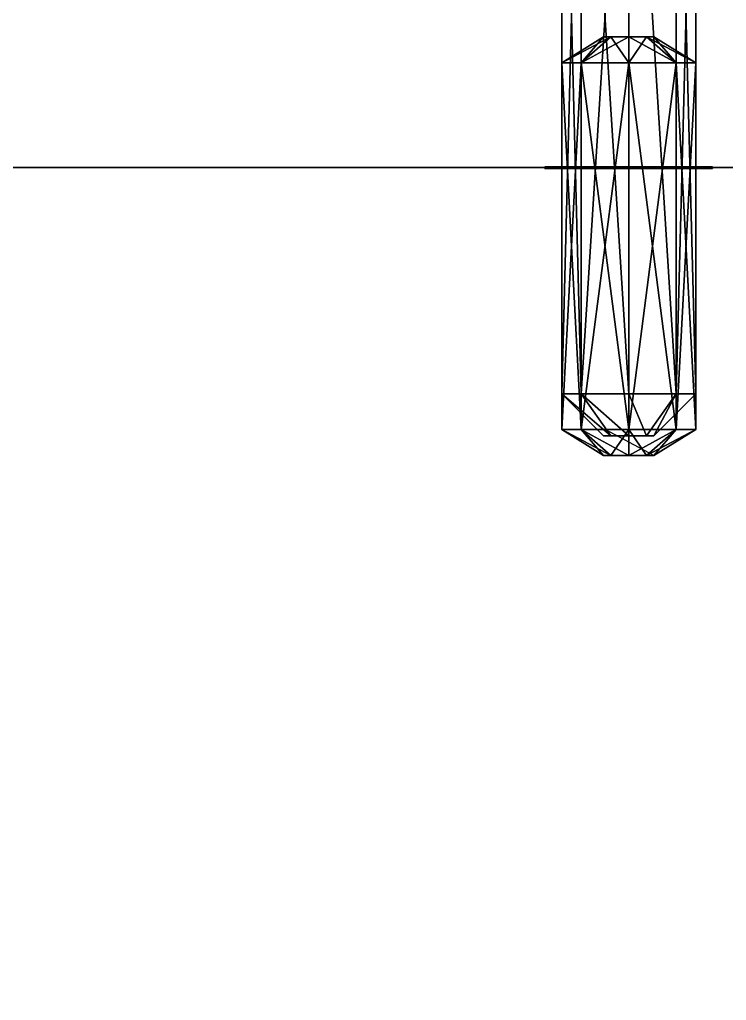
# Model space of a CAD drawing. Extents: x -150 to 2334, y -150 to 2984.
# Drawn here: x 2010.7 to 2052.8, y 1439.4 to 1498 of the extents above; entities that cross this region are included whole.
import ezdxf

# ---------------------------------------------------------------- set-up
doc = ezdxf.new("R2010")
doc.units = 0
for name, color, linetype in [('LAYER0', 7, 'CONTINUOUS'), ('LAYER108', 7, 'CONTINUOUS'), ('LAYER123', 7, 'CONTINUOUS'), ('LAYER125', 7, 'CONTINUOUS'), ('LAYER140', 7, 'CONTINUOUS'), ('LAYER142', 7, 'CONTINUOUS'), ('LAYER158', 7, 'CONTINUOUS'), ('LAYER159', 7, 'CONTINUOUS'), ('LAYER175', 7, 'CONTINUOUS'), ('LAYER193', 7, 'CONTINUOUS'), ('LAYER277', 7, 'CONTINUOUS'), ('LAYER310', 7, 'CONTINUOUS')]:
    doc.layers.add(name, color=color, linetype=linetype)

msp = doc.modelspace()

# ---------------------------------------------------------------- linework, layer by layer
at = {"layer": 'LAYER0', "invisible_edges": 1}
for points in [[(2334, 2984, -5), (-150, -150, -5), (-150, 2984, -5), (2334, 2984, -5)], [(-150, -150, -5), (2334, 2984, -5), (2334, -150, -5), (-150, -150, -5)], [(2334, -150), (-150, 2984), (-150, -150), (2334, -150)], [(-150, 2984), (2334, -150), (2334, 2984), (-150, 2984)]]:
    msp.add_3dface(points, dxfattribs=at)
at = {"layer": 'LAYER108', "invisible_edges": 1}
for points in [[(2139.4, 1489.128, 866), (1674, 776.4584, 866), (2139.4, 776.4584, 866), (2139.4, 1489.128, 866)], [(1674, 776.4584, 866), (2139.4, 1489.128, 866), (1674, 1489.128, 866), (1674, 776.4584, 866)], [(2139.4, 1489.128, 866), (1674, 1489.128, 848), (1674, 1489.128, 866), (2139.4, 1489.128, 866)], [(1674, 1489.128, 848), (2139.4, 1489.128, 866), (2139.4, 1489.128, 848), (1674, 1489.128, 848)], [(1674, 1489.128, 848), (2139.4, 776.4584, 848), (1674, 776.4584, 848), (1674, 1489.128, 848)], [(2139.4, 776.4584, 848), (1674, 1489.128, 848), (2139.4, 1489.128, 848), (2139.4, 776.4584, 848)]]:
    msp.add_3dface(points, dxfattribs=at)
at = {"layer": 'LAYER123'}
for points in [[(2044.172, 1520.625, 859.8284), (2043, 1475.625, 857), (2044.172, 1475.625, 859.8284), (2044.172, 1520.625, 859.8284)], [(2043, 1520.625, 857), (2043, 1475.625, 857), (2044.172, 1520.625, 859.8284), (2043, 1520.625, 857)], [(2043, 1520.625, 857), (2044.172, 1475.625, 854.1716), (2043, 1475.625, 857), (2043, 1520.625, 857)], [(2044.172, 1520.625, 854.1716), (2044.172, 1475.625, 854.1716), (2043, 1520.625, 857), (2044.172, 1520.625, 854.1716)], [(2047, 1520.625, 861), (2044.172, 1475.625, 859.8284), (2047, 1475.625, 861), (2047, 1520.625, 861)], [(2044.172, 1520.625, 859.8284), (2044.172, 1475.625, 859.8284), (2047, 1520.625, 861), (2044.172, 1520.625, 859.8284)], [(2044.172, 1520.625, 854.1716), (2047, 1475.625, 853), (2044.172, 1475.625, 854.1716), (2044.172, 1520.625, 854.1716)], [(2047, 1520.625, 853), (2047, 1475.625, 853), (2044.172, 1520.625, 854.1716), (2047, 1520.625, 853)], [(2049.828, 1475.625, 859.8284), (2047, 1520.625, 861), (2047, 1475.625, 861), (2049.828, 1475.625, 859.8284)], [(2049.828, 1520.625, 859.8284), (2047, 1520.625, 861), (2049.828, 1475.625, 859.8284), (2049.828, 1520.625, 859.8284)], [(2049.828, 1475.625, 854.1716), (2047, 1520.625, 853), (2049.828, 1520.625, 854.1716), (2049.828, 1475.625, 854.1716)], [(2047, 1475.625, 853), (2047, 1520.625, 853), (2049.828, 1475.625, 854.1716), (2047, 1475.625, 853)], [(2049.828, 1475.625, 859.8284), (2051, 1520.625, 857), (2049.828, 1520.625, 859.8284), (2049.828, 1475.625, 859.8284)], [(2051, 1475.625, 857), (2051, 1520.625, 857), (2049.828, 1475.625, 859.8284), (2051, 1475.625, 857)], [(2051, 1475.625, 857), (2049.828, 1520.625, 854.1716), (2051, 1520.625, 857), (2051, 1475.625, 857)], [(2049.828, 1475.625, 854.1716), (2049.828, 1520.625, 854.1716), (2051, 1475.625, 857), (2049.828, 1475.625, 854.1716)], [(2052, 1489.176, 852), (2042, 1489.176, 862), (2052, 1489.176, 862), (2052, 1489.176, 852)], [(2042, 1489.176, 852), (2042, 1489.176, 862), (2052, 1489.176, 852), (2042, 1489.176, 852)], [(2052, 1489.075, 862), (2042, 1489.176, 862), (2042, 1489.075, 862), (2052, 1489.075, 862)], [(2052, 1489.176, 862), (2042, 1489.176, 862), (2052, 1489.075, 862), (2052, 1489.176, 862)], [(2042, 1489.075, 852), (2052, 1489.176, 852), (2052, 1489.075, 852), (2042, 1489.075, 852)], [(2042, 1489.176, 852), (2052, 1489.176, 852), (2042, 1489.075, 852), (2042, 1489.176, 852)], [(2042, 1489.075, 852), (2042, 1489.176, 862), (2042, 1489.176, 852), (2042, 1489.075, 852)], [(2042, 1489.075, 862), (2042, 1489.176, 862), (2042, 1489.075, 852), (2042, 1489.075, 862)], [(2042, 1489.075, 852), (2052, 1489.075, 862), (2042, 1489.075, 862), (2042, 1489.075, 852)], [(2052, 1489.075, 852), (2052, 1489.075, 862), (2042, 1489.075, 852), (2052, 1489.075, 852)], [(2052, 1489.075, 852), (2052, 1489.176, 862), (2052, 1489.075, 862), (2052, 1489.075, 852)], [(2052, 1489.176, 852), (2052, 1489.176, 862), (2052, 1489.075, 852), (2052, 1489.176, 852)], [(2043, 1475.625, 857), (2045.939, 1473.125, 855.9393), (2045.5, 1473.125, 857), (2043, 1475.625, 857)], [(2044.172, 1475.625, 854.1716), (2045.939, 1473.125, 855.9393), (2043, 1475.625, 857), (2044.172, 1475.625, 854.1716)], [(2043, 1475.625, 857), (2045.939, 1473.125, 858.0607), (2044.172, 1475.625, 859.8284), (2043, 1475.625, 857)], [(2045.5, 1473.125, 857), (2045.939, 1473.125, 858.0607), (2043, 1475.625, 857), (2045.5, 1473.125, 857)], [(2044.172, 1475.625, 854.1716), (2047, 1473.125, 855.5), (2045.939, 1473.125, 855.9393), (2044.172, 1475.625, 854.1716)], [(2047, 1475.625, 853), (2047, 1473.125, 855.5), (2044.172, 1475.625, 854.1716), (2047, 1475.625, 853)], [(2044.172, 1475.625, 859.8284), (2047, 1473.125, 858.5), (2047, 1475.625, 861), (2044.172, 1475.625, 859.8284)], [(2045.939, 1473.125, 858.0607), (2047, 1473.125, 858.5), (2044.172, 1475.625, 859.8284), (2045.939, 1473.125, 858.0607)], [(2048.061, 1473.125, 858.0607), (2047, 1475.625, 861), (2047, 1473.125, 858.5), (2048.061, 1473.125, 858.0607)], [(2049.828, 1475.625, 859.8284), (2047, 1475.625, 861), (2048.061, 1473.125, 858.0607), (2049.828, 1475.625, 859.8284)], [(2047, 1475.625, 853), (2048.061, 1473.125, 855.9393), (2047, 1473.125, 855.5), (2047, 1475.625, 853)], [(2049.828, 1475.625, 854.1716), (2048.061, 1473.125, 855.9393), (2047, 1475.625, 853), (2049.828, 1475.625, 854.1716)], [(2048.5, 1473.125, 857), (2049.828, 1475.625, 859.8284), (2048.061, 1473.125, 858.0607), (2048.5, 1473.125, 857)], [(2049.828, 1475.625, 854.1716), (2048.5, 1473.125, 857), (2048.061, 1473.125, 855.9393), (2049.828, 1475.625, 854.1716)], [(2051, 1475.625, 857), (2049.828, 1475.625, 859.8284), (2048.5, 1473.125, 857), (2051, 1475.625, 857)], [(2051, 1475.625, 857), (2048.5, 1473.125, 857), (2049.828, 1475.625, 854.1716), (2051, 1475.625, 857)], [(2045.5, 1473.125, 857), (2048.061, 1473.125, 858.0607), (2045.939, 1473.125, 858.0607), (2045.5, 1473.125, 857)], [(2045.5, 1473.125, 857), (2048.5, 1473.125, 857), (2048.061, 1473.125, 858.0607), (2045.5, 1473.125, 857)], [(2045.939, 1473.125, 855.9393), (2048.5, 1473.125, 857), (2045.5, 1473.125, 857), (2045.939, 1473.125, 855.9393)], [(2045.939, 1473.125, 858.0607), (2048.061, 1473.125, 858.0607), (2047, 1473.125, 858.5), (2045.939, 1473.125, 858.0607)], [(2045.939, 1473.125, 855.9393), (2048.061, 1473.125, 855.9393), (2048.5, 1473.125, 857), (2045.939, 1473.125, 855.9393)], [(2047, 1473.125, 855.5), (2048.061, 1473.125, 855.9393), (2045.939, 1473.125, 855.9393), (2047, 1473.125, 855.5)]]:
    msp.add_3dface(points, dxfattribs=at)
at = {"layer": 'LAYER125', "invisible_edges": 1}
for points in [[(2139.4, 1489.128, 1934), (1674, 776.4584, 1934), (2139.4, 776.4584, 1934), (2139.4, 1489.128, 1934)], [(1674, 776.4584, 1934), (2139.4, 1489.128, 1934), (1674, 1489.128, 1934), (1674, 776.4584, 1934)], [(2139.4, 1489.128, 1934), (1674, 1489.128, 1916), (1674, 1489.128, 1934), (2139.4, 1489.128, 1934)], [(1674, 1489.128, 1916), (2139.4, 1489.128, 1934), (2139.4, 1489.128, 1916), (1674, 1489.128, 1916)], [(1674, 1489.128, 1916), (2139.4, 776.4584, 1916), (1674, 776.4584, 1916), (1674, 1489.128, 1916)], [(2139.4, 776.4584, 1916), (1674, 1489.128, 1916), (2139.4, 1489.128, 1916), (2139.4, 776.4584, 1916)]]:
    msp.add_3dface(points, dxfattribs=at)
at = {"layer": 'LAYER140'}
for points in [[(2044.172, 1520.625, 1927.828), (2043, 1475.625, 1925), (2044.172, 1475.625, 1927.828), (2044.172, 1520.625, 1927.828)], [(2043, 1520.625, 1925), (2043, 1475.625, 1925), (2044.172, 1520.625, 1927.828), (2043, 1520.625, 1925)], [(2043, 1520.625, 1925), (2044.172, 1475.625, 1922.172), (2043, 1475.625, 1925), (2043, 1520.625, 1925)], [(2044.172, 1520.625, 1922.172), (2044.172, 1475.625, 1922.172), (2043, 1520.625, 1925), (2044.172, 1520.625, 1922.172)], [(2047, 1520.625, 1929), (2044.172, 1475.625, 1927.828), (2047, 1475.625, 1929), (2047, 1520.625, 1929)], [(2044.172, 1520.625, 1927.828), (2044.172, 1475.625, 1927.828), (2047, 1520.625, 1929), (2044.172, 1520.625, 1927.828)], [(2044.172, 1520.625, 1922.172), (2047, 1475.625, 1921), (2044.172, 1475.625, 1922.172), (2044.172, 1520.625, 1922.172)], [(2047, 1520.625, 1921), (2047, 1475.625, 1921), (2044.172, 1520.625, 1922.172), (2047, 1520.625, 1921)], [(2049.828, 1475.625, 1927.828), (2047, 1520.625, 1929), (2047, 1475.625, 1929), (2049.828, 1475.625, 1927.828)], [(2049.828, 1520.625, 1927.828), (2047, 1520.625, 1929), (2049.828, 1475.625, 1927.828), (2049.828, 1520.625, 1927.828)], [(2049.828, 1475.625, 1922.172), (2047, 1520.625, 1921), (2049.828, 1520.625, 1922.172), (2049.828, 1475.625, 1922.172)], [(2047, 1475.625, 1921), (2047, 1520.625, 1921), (2049.828, 1475.625, 1922.172), (2047, 1475.625, 1921)], [(2049.828, 1475.625, 1927.828), (2051, 1520.625, 1925), (2049.828, 1520.625, 1927.828), (2049.828, 1475.625, 1927.828)], [(2051, 1475.625, 1925), (2051, 1520.625, 1925), (2049.828, 1475.625, 1927.828), (2051, 1475.625, 1925)], [(2051, 1475.625, 1925), (2049.828, 1520.625, 1922.172), (2051, 1520.625, 1925), (2051, 1475.625, 1925)], [(2049.828, 1475.625, 1922.172), (2049.828, 1520.625, 1922.172), (2051, 1475.625, 1925), (2049.828, 1475.625, 1922.172)], [(2052, 1489.176, 1920), (2042, 1489.176, 1930), (2052, 1489.176, 1930), (2052, 1489.176, 1920)], [(2042, 1489.176, 1920), (2042, 1489.176, 1930), (2052, 1489.176, 1920), (2042, 1489.176, 1920)], [(2052, 1489.075, 1930), (2042, 1489.176, 1930), (2042, 1489.075, 1930), (2052, 1489.075, 1930)], [(2052, 1489.176, 1930), (2042, 1489.176, 1930), (2052, 1489.075, 1930), (2052, 1489.176, 1930)], [(2042, 1489.075, 1920), (2052, 1489.176, 1920), (2052, 1489.075, 1920), (2042, 1489.075, 1920)], [(2042, 1489.176, 1920), (2052, 1489.176, 1920), (2042, 1489.075, 1920), (2042, 1489.176, 1920)], [(2042, 1489.075, 1920), (2042, 1489.176, 1930), (2042, 1489.176, 1920), (2042, 1489.075, 1920)], [(2042, 1489.075, 1930), (2042, 1489.176, 1930), (2042, 1489.075, 1920), (2042, 1489.075, 1930)], [(2042, 1489.075, 1920), (2052, 1489.075, 1930), (2042, 1489.075, 1930), (2042, 1489.075, 1920)], [(2052, 1489.075, 1920), (2052, 1489.075, 1930), (2042, 1489.075, 1920), (2052, 1489.075, 1920)], [(2052, 1489.075, 1920), (2052, 1489.176, 1930), (2052, 1489.075, 1930), (2052, 1489.075, 1920)], [(2052, 1489.176, 1920), (2052, 1489.176, 1930), (2052, 1489.075, 1920), (2052, 1489.176, 1920)], [(2043, 1475.625, 1925), (2045.939, 1473.125, 1923.939), (2045.5, 1473.125, 1925), (2043, 1475.625, 1925)], [(2044.172, 1475.625, 1922.172), (2045.939, 1473.125, 1923.939), (2043, 1475.625, 1925), (2044.172, 1475.625, 1922.172)], [(2043, 1475.625, 1925), (2045.939, 1473.125, 1926.061), (2044.172, 1475.625, 1927.828), (2043, 1475.625, 1925)], [(2045.5, 1473.125, 1925), (2045.939, 1473.125, 1926.061), (2043, 1475.625, 1925), (2045.5, 1473.125, 1925)], [(2044.172, 1475.625, 1922.172), (2047, 1473.125, 1923.5), (2045.939, 1473.125, 1923.939), (2044.172, 1475.625, 1922.172)], [(2047, 1475.625, 1921), (2047, 1473.125, 1923.5), (2044.172, 1475.625, 1922.172), (2047, 1475.625, 1921)], [(2044.172, 1475.625, 1927.828), (2047, 1473.125, 1926.5), (2047, 1475.625, 1929), (2044.172, 1475.625, 1927.828)], [(2045.939, 1473.125, 1926.061), (2047, 1473.125, 1926.5), (2044.172, 1475.625, 1927.828), (2045.939, 1473.125, 1926.061)], [(2048.061, 1473.125, 1926.061), (2047, 1475.625, 1929), (2047, 1473.125, 1926.5), (2048.061, 1473.125, 1926.061)], [(2049.828, 1475.625, 1927.828), (2047, 1475.625, 1929), (2048.061, 1473.125, 1926.061), (2049.828, 1475.625, 1927.828)], [(2047, 1475.625, 1921), (2048.061, 1473.125, 1923.939), (2047, 1473.125, 1923.5), (2047, 1475.625, 1921)], [(2049.828, 1475.625, 1922.172), (2048.061, 1473.125, 1923.939), (2047, 1475.625, 1921), (2049.828, 1475.625, 1922.172)], [(2048.5, 1473.125, 1925), (2049.828, 1475.625, 1927.828), (2048.061, 1473.125, 1926.061), (2048.5, 1473.125, 1925)], [(2049.828, 1475.625, 1922.172), (2048.5, 1473.125, 1925), (2048.061, 1473.125, 1923.939), (2049.828, 1475.625, 1922.172)], [(2051, 1475.625, 1925), (2049.828, 1475.625, 1927.828), (2048.5, 1473.125, 1925), (2051, 1475.625, 1925)], [(2051, 1475.625, 1925), (2048.5, 1473.125, 1925), (2049.828, 1475.625, 1922.172), (2051, 1475.625, 1925)], [(2045.5, 1473.125, 1925), (2048.061, 1473.125, 1926.061), (2045.939, 1473.125, 1926.061), (2045.5, 1473.125, 1925)], [(2045.5, 1473.125, 1925), (2048.5, 1473.125, 1925), (2048.061, 1473.125, 1926.061), (2045.5, 1473.125, 1925)], [(2045.939, 1473.125, 1923.939), (2048.5, 1473.125, 1925), (2045.5, 1473.125, 1925), (2045.939, 1473.125, 1923.939)], [(2045.939, 1473.125, 1926.061), (2048.061, 1473.125, 1926.061), (2047, 1473.125, 1926.5), (2045.939, 1473.125, 1926.061)], [(2045.939, 1473.125, 1923.939), (2048.061, 1473.125, 1923.939), (2048.5, 1473.125, 1925), (2045.939, 1473.125, 1923.939)], [(2047, 1473.125, 1923.5), (2048.061, 1473.125, 1923.939), (2045.939, 1473.125, 1923.939), (2047, 1473.125, 1923.5)]]:
    msp.add_3dface(points, dxfattribs=at)
at = {"layer": 'LAYER142', "invisible_edges": 1}
for points in [[(2139.4, 1489.128, 1184), (1614, 776.4584, 1184), (2139.4, 776.4584, 1184), (2139.4, 1489.128, 1184)], [(1614, 776.4584, 1184), (2139.4, 1489.128, 1184), (1614, 1489.128, 1184), (1614, 776.4584, 1184)], [(2139.4, 1489.128, 1184), (1614, 1489.128, 1166), (1614, 1489.128, 1184), (2139.4, 1489.128, 1184)], [(1614, 1489.128, 1166), (2139.4, 1489.128, 1184), (2139.4, 1489.128, 1166), (1614, 1489.128, 1166)], [(1614, 1489.128, 1166), (2139.4, 776.4584, 1166), (1614, 776.4584, 1166), (1614, 1489.128, 1166)], [(2139.4, 776.4584, 1166), (1614, 1489.128, 1166), (2139.4, 1489.128, 1166), (2139.4, 776.4584, 1166)]]:
    msp.add_3dface(points, dxfattribs=at)
at = {"layer": 'LAYER158'}
for points in [[(2043, 1495.375, 1175), (2045.5, 1496.938, 1175), (2044.172, 1495.375, 1172.172), (2043, 1495.375, 1175)], [(2043, 1495.375, 1175), (2045.939, 1496.938, 1176.061), (2045.5, 1496.938, 1175), (2043, 1495.375, 1175)], [(2044.172, 1495.375, 1177.828), (2045.939, 1496.938, 1176.061), (2043, 1495.375, 1175), (2044.172, 1495.375, 1177.828)], [(2043, 1495.375, 1175), (2045.5, 1496.938, 1175), (2045.939, 1496.938, 1173.939), (2043, 1495.375, 1175)], [(2044.172, 1495.375, 1172.172), (2043, 1495.375, 1175), (2045.939, 1496.938, 1173.939), (2044.172, 1495.375, 1172.172)], [(2043, 1495.375, 1175), (2044.172, 1495.375, 1177.828), (2045.5, 1496.938, 1175), (2043, 1495.375, 1175)], [(2044.172, 1495.375, 1172.172), (2045.5, 1496.938, 1175), (2045.939, 1496.938, 1173.939), (2044.172, 1495.375, 1172.172)], [(2044.172, 1495.375, 1172.172), (2045.939, 1496.938, 1173.939), (2047, 1495.375, 1171), (2044.172, 1495.375, 1172.172)], [(2044.172, 1495.375, 1177.828), (2045.939, 1496.938, 1176.061), (2047, 1496.938, 1176.5), (2044.172, 1495.375, 1177.828)], [(2047, 1495.375, 1179), (2044.172, 1495.375, 1177.828), (2047, 1496.938, 1176.5), (2047, 1495.375, 1179)], [(2044.172, 1495.375, 1172.172), (2045.939, 1496.938, 1173.939), (2047, 1496.938, 1173.5), (2044.172, 1495.375, 1172.172)], [(2047, 1495.375, 1171), (2044.172, 1495.375, 1172.172), (2047, 1496.938, 1173.5), (2047, 1495.375, 1171)], [(2044.172, 1495.375, 1177.828), (2045.939, 1496.938, 1176.061), (2045.5, 1496.938, 1175), (2044.172, 1495.375, 1177.828)], [(2044.172, 1495.375, 1177.828), (2047, 1495.375, 1179), (2047, 1496.938, 1176.5), (2044.172, 1495.375, 1177.828)], [(2045.939, 1496.938, 1176.061), (2044.172, 1495.375, 1177.828), (2047, 1496.938, 1176.5), (2045.939, 1496.938, 1176.061)], [(2045.939, 1496.938, 1176.061), (2045.5, 1496.938, 1175), (2048.061, 1496.938, 1176.061), (2045.939, 1496.938, 1176.061)], [(2045.5, 1496.938, 1175), (2045.939, 1496.938, 1173.939), (2048.5, 1496.938, 1175), (2045.5, 1496.938, 1175)], [(2048.061, 1496.938, 1176.061), (2045.5, 1496.938, 1175), (2048.5, 1496.938, 1175), (2048.061, 1496.938, 1176.061)], [(2045.5, 1496.938, 1175), (2045.939, 1496.938, 1176.061), (2048.061, 1496.938, 1176.061), (2045.5, 1496.938, 1175)], [(2045.5, 1496.938, 1175), (2048.061, 1496.938, 1176.061), (2048.5, 1496.938, 1175), (2045.5, 1496.938, 1175)], [(2045.939, 1496.938, 1173.939), (2045.5, 1496.938, 1175), (2048.5, 1496.938, 1175), (2045.939, 1496.938, 1173.939)], [(2047, 1495.375, 1171), (2045.939, 1496.938, 1173.939), (2047, 1496.938, 1173.5), (2047, 1495.375, 1171)], [(2045.939, 1496.938, 1173.939), (2048.5, 1496.938, 1175), (2047, 1496.938, 1173.5), (2045.939, 1496.938, 1173.939)], [(2047, 1496.938, 1176.5), (2045.939, 1496.938, 1176.061), (2048.061, 1496.938, 1176.061), (2047, 1496.938, 1176.5)], [(2045.939, 1496.938, 1176.061), (2047, 1496.938, 1176.5), (2048.061, 1496.938, 1176.061), (2045.939, 1496.938, 1176.061)], [(2045.939, 1496.938, 1173.939), (2048.061, 1496.938, 1173.939), (2048.5, 1496.938, 1175), (2045.939, 1496.938, 1173.939)], [(2047, 1496.938, 1173.5), (2048.061, 1496.938, 1173.939), (2045.939, 1496.938, 1173.939), (2047, 1496.938, 1173.5)], [(2049.828, 1495.375, 1172.172), (2047, 1496.938, 1173.5), (2048.061, 1496.938, 1173.939), (2049.828, 1495.375, 1172.172)], [(2047, 1495.375, 1171), (2047, 1496.938, 1173.5), (2049.828, 1495.375, 1172.172), (2047, 1495.375, 1171)], [(2047, 1496.938, 1176.5), (2049.828, 1495.375, 1177.828), (2048.061, 1496.938, 1176.061), (2047, 1496.938, 1176.5)], [(2047, 1495.375, 1179), (2049.828, 1495.375, 1177.828), (2047, 1496.938, 1176.5), (2047, 1495.375, 1179)], [(2047, 1496.938, 1173.5), (2048.5, 1496.938, 1175), (2048.061, 1496.938, 1173.939), (2047, 1496.938, 1173.5)], [(2047, 1495.375, 1179), (2049.828, 1495.375, 1177.828), (2048.061, 1496.938, 1176.061), (2047, 1495.375, 1179)], [(2047, 1496.938, 1176.5), (2047, 1495.375, 1179), (2048.061, 1496.938, 1176.061), (2047, 1496.938, 1176.5)], [(2047, 1496.938, 1173.5), (2048.061, 1496.938, 1173.939), (2049.828, 1495.375, 1172.172), (2047, 1496.938, 1173.5)], [(2047, 1495.375, 1171), (2047, 1496.938, 1173.5), (2049.828, 1495.375, 1172.172), (2047, 1495.375, 1171)], [(2048.061, 1496.938, 1176.061), (2049.828, 1495.375, 1177.828), (2048.5, 1496.938, 1175), (2048.061, 1496.938, 1176.061)], [(2048.061, 1496.938, 1173.939), (2048.5, 1496.938, 1175), (2049.828, 1495.375, 1172.172), (2048.061, 1496.938, 1173.939)], [(2048.061, 1496.938, 1173.939), (2048.5, 1496.938, 1175), (2051, 1495.375, 1175), (2048.061, 1496.938, 1173.939)], [(2049.828, 1495.375, 1172.172), (2048.061, 1496.938, 1173.939), (2051, 1495.375, 1175), (2049.828, 1495.375, 1172.172)], [(2048.061, 1496.938, 1176.061), (2049.828, 1495.375, 1177.828), (2051, 1495.375, 1175), (2048.061, 1496.938, 1176.061)], [(2048.5, 1496.938, 1175), (2048.061, 1496.938, 1176.061), (2051, 1495.375, 1175), (2048.5, 1496.938, 1175)], [(2048.5, 1496.938, 1175), (2049.828, 1495.375, 1177.828), (2051, 1495.375, 1175), (2048.5, 1496.938, 1175)], [(2049.828, 1495.375, 1172.172), (2048.5, 1496.938, 1175), (2051, 1495.375, 1175), (2049.828, 1495.375, 1172.172)], [(2044.172, 1473.5, 1172.172), (2043, 1495.375, 1175), (2044.172, 1495.375, 1172.172), (2044.172, 1473.5, 1172.172)], [(2043, 1473.5, 1175), (2043, 1495.375, 1175), (2044.172, 1473.5, 1172.172), (2043, 1473.5, 1175)], [(2043, 1473.5, 1175), (2043, 1495.375, 1175), (2044.172, 1495.375, 1177.828), (2043, 1473.5, 1175)], [(2044.172, 1473.5, 1177.828), (2043, 1473.5, 1175), (2044.172, 1495.375, 1177.828), (2044.172, 1473.5, 1177.828)], [(2043, 1473.5, 1175), (2043, 1495.375, 1175), (2044.172, 1495.375, 1172.172), (2043, 1473.5, 1175)], [(2044.172, 1473.5, 1172.172), (2044.172, 1495.375, 1172.172), (2043, 1473.5, 1175), (2044.172, 1473.5, 1172.172)], [(2043, 1473.5, 1175), (2044.172, 1473.5, 1177.828), (2044.172, 1495.375, 1177.828), (2043, 1473.5, 1175)], [(2043, 1495.375, 1175), (2043, 1473.5, 1175), (2044.172, 1495.375, 1177.828), (2043, 1495.375, 1175)], [(2043, 1473.5, 1175), (2043, 1495.375, 1175), (2044.172, 1495.375, 1172.172), (2043, 1473.5, 1175)], [(2044.172, 1473.5, 1172.172), (2044.172, 1495.375, 1172.172), (2043, 1473.5, 1175), (2044.172, 1473.5, 1172.172)], [(2044.172, 1473.5, 1177.828), (2043, 1495.375, 1175), (2044.172, 1495.375, 1177.828), (2044.172, 1473.5, 1177.828)], [(2043, 1473.5, 1175), (2044.172, 1473.5, 1177.828), (2043, 1495.375, 1175), (2043, 1473.5, 1175)], [(2047, 1473.5, 1171), (2044.172, 1495.375, 1172.172), (2047, 1495.375, 1171), (2047, 1473.5, 1171)], [(2044.172, 1473.5, 1172.172), (2044.172, 1495.375, 1172.172), (2047, 1473.5, 1171), (2044.172, 1473.5, 1172.172)], [(2044.172, 1473.5, 1177.828), (2047, 1495.375, 1179), (2044.172, 1495.375, 1177.828), (2044.172, 1473.5, 1177.828)], [(2047, 1473.5, 1179), (2047, 1495.375, 1179), (2044.172, 1473.5, 1177.828), (2047, 1473.5, 1179)], [(2044.172, 1473.5, 1172.172), (2047, 1495.375, 1171), (2044.172, 1495.375, 1172.172), (2044.172, 1473.5, 1172.172)], [(2047, 1473.5, 1171), (2044.172, 1473.5, 1172.172), (2047, 1495.375, 1171), (2047, 1473.5, 1171)], [(2047, 1473.5, 1179), (2047, 1495.375, 1179), (2044.172, 1495.375, 1177.828), (2047, 1473.5, 1179)], [(2044.172, 1473.5, 1177.828), (2044.172, 1495.375, 1177.828), (2047, 1473.5, 1179), (2044.172, 1473.5, 1177.828)], [(2044.172, 1473.5, 1172.172), (2047, 1495.375, 1171), (2044.172, 1495.375, 1172.172), (2044.172, 1473.5, 1172.172)], [(2047, 1473.5, 1171), (2044.172, 1473.5, 1172.172), (2047, 1495.375, 1171), (2047, 1473.5, 1171)], [(2047, 1473.5, 1179), (2047, 1495.375, 1179), (2044.172, 1495.375, 1177.828), (2047, 1473.5, 1179)], [(2044.172, 1473.5, 1177.828), (2044.172, 1495.375, 1177.828), (2047, 1473.5, 1179), (2044.172, 1473.5, 1177.828)], [(2049.828, 1473.5, 1172.172), (2047, 1495.375, 1171), (2049.828, 1495.375, 1172.172), (2049.828, 1473.5, 1172.172)], [(2047, 1473.5, 1171), (2047, 1495.375, 1171), (2049.828, 1473.5, 1172.172), (2047, 1473.5, 1171)], [(2049.828, 1495.375, 1177.828), (2047, 1473.5, 1179), (2049.828, 1473.5, 1177.828), (2049.828, 1495.375, 1177.828)], [(2047, 1495.375, 1179), (2047, 1473.5, 1179), (2049.828, 1495.375, 1177.828), (2047, 1495.375, 1179)], [(2047, 1473.5, 1171), (2047, 1495.375, 1171), (2049.828, 1495.375, 1172.172), (2047, 1473.5, 1171)], [(2049.828, 1473.5, 1172.172), (2049.828, 1495.375, 1172.172), (2047, 1473.5, 1171), (2049.828, 1473.5, 1172.172)], [(2047, 1473.5, 1171), (2047, 1495.375, 1171), (2049.828, 1495.375, 1172.172), (2047, 1473.5, 1171)], [(2049.828, 1473.5, 1172.172), (2049.828, 1495.375, 1172.172), (2047, 1473.5, 1171), (2049.828, 1473.5, 1172.172)], [(2047, 1495.375, 1179), (2047, 1473.5, 1179), (2049.828, 1473.5, 1177.828), (2047, 1495.375, 1179)], [(2049.828, 1495.375, 1177.828), (2049.828, 1473.5, 1177.828), (2047, 1495.375, 1179), (2049.828, 1495.375, 1177.828)], [(2051, 1495.375, 1175), (2049.828, 1473.5, 1177.828), (2051, 1473.5, 1175), (2051, 1495.375, 1175)], [(2049.828, 1495.375, 1177.828), (2049.828, 1473.5, 1177.828), (2051, 1495.375, 1175), (2049.828, 1495.375, 1177.828)], [(2049.828, 1495.375, 1172.172), (2051, 1473.5, 1175), (2049.828, 1473.5, 1172.172), (2049.828, 1495.375, 1172.172)], [(2051, 1495.375, 1175), (2051, 1473.5, 1175), (2049.828, 1495.375, 1172.172), (2051, 1495.375, 1175)], [(2049.828, 1495.375, 1177.828), (2051, 1473.5, 1175), (2049.828, 1473.5, 1177.828), (2049.828, 1495.375, 1177.828)], [(2051, 1495.375, 1175), (2049.828, 1495.375, 1177.828), (2051, 1473.5, 1175), (2051, 1495.375, 1175)], [(2051, 1495.375, 1175), (2051, 1473.5, 1175), (2049.828, 1473.5, 1172.172), (2051, 1495.375, 1175)], [(2049.828, 1495.375, 1172.172), (2049.828, 1473.5, 1172.172), (2051, 1495.375, 1175), (2049.828, 1495.375, 1172.172)], [(2042, 1489.157, 1170), (2052, 1489.157, 1180), (2052, 1489.157, 1170), (2042, 1489.157, 1170)], [(2042, 1489.157, 1180), (2052, 1489.157, 1180), (2042, 1489.157, 1170), (2042, 1489.157, 1180)], [(2042, 1489.094, 1180), (2042, 1489.157, 1170), (2042, 1489.094, 1170), (2042, 1489.094, 1180)], [(2042, 1489.157, 1180), (2042, 1489.157, 1170), (2042, 1489.094, 1180), (2042, 1489.157, 1180)], [(2042, 1489.094, 1170), (2052, 1489.157, 1170), (2052, 1489.094, 1170), (2042, 1489.094, 1170)], [(2042, 1489.157, 1170), (2052, 1489.157, 1170), (2042, 1489.094, 1170), (2042, 1489.157, 1170)], [(2052, 1489.094, 1180), (2042, 1489.157, 1180), (2042, 1489.094, 1180), (2052, 1489.094, 1180)], [(2052, 1489.157, 1180), (2042, 1489.157, 1180), (2052, 1489.094, 1180), (2052, 1489.157, 1180)], [(2052, 1489.094, 1170), (2042, 1489.094, 1180), (2042, 1489.094, 1170), (2052, 1489.094, 1170)], [(2052, 1489.094, 1180), (2042, 1489.094, 1180), (2052, 1489.094, 1170), (2052, 1489.094, 1180)], [(2043, 1473.5, 1175), (2045.939, 1471.938, 1173.939), (2045.5, 1471.938, 1175), (2043, 1473.5, 1175)], [(2044.172, 1473.5, 1172.172), (2045.939, 1471.938, 1173.939), (2043, 1473.5, 1175), (2044.172, 1473.5, 1172.172)], [(2045.939, 1471.938, 1176.061), (2045.5, 1471.938, 1175), (2043, 1473.5, 1175), (2045.939, 1471.938, 1176.061)], [(2044.172, 1473.5, 1177.828), (2045.939, 1471.938, 1176.061), (2043, 1473.5, 1175), (2044.172, 1473.5, 1177.828)], [(2045.5, 1471.938, 1175), (2043, 1473.5, 1175), (2044.172, 1473.5, 1172.172), (2045.5, 1471.938, 1175)], [(2045.939, 1471.938, 1176.061), (2044.172, 1473.5, 1177.828), (2043, 1473.5, 1175), (2045.939, 1471.938, 1176.061)], [(2045.5, 1471.938, 1175), (2045.939, 1471.938, 1176.061), (2043, 1473.5, 1175), (2045.5, 1471.938, 1175)], [(2044.172, 1473.5, 1172.172), (2047, 1473.5, 1171), (2045.939, 1471.938, 1173.939), (2044.172, 1473.5, 1172.172)], [(2045.939, 1471.938, 1176.061), (2047, 1473.5, 1179), (2044.172, 1473.5, 1177.828), (2045.939, 1471.938, 1176.061)], [(2047, 1471.938, 1173.5), (2045.939, 1471.938, 1173.939), (2044.172, 1473.5, 1172.172), (2047, 1471.938, 1173.5)], [(2047, 1473.5, 1171), (2047, 1471.938, 1173.5), (2044.172, 1473.5, 1172.172), (2047, 1473.5, 1171)], [(2045.939, 1471.938, 1173.939), (2045.5, 1471.938, 1175), (2044.172, 1473.5, 1172.172), (2045.939, 1471.938, 1173.939)], [(2047, 1471.938, 1176.5), (2047, 1473.5, 1179), (2044.172, 1473.5, 1177.828), (2047, 1471.938, 1176.5)], [(2045.939, 1471.938, 1176.061), (2047, 1471.938, 1176.5), (2044.172, 1473.5, 1177.828), (2045.939, 1471.938, 1176.061)], [(2049.828, 1473.5, 1177.828), (2048.5, 1471.938, 1175), (2045.586, 1473.5, 1178.414), (2049.828, 1473.5, 1177.828)], [(2045.939, 1471.938, 1173.939), (2047, 1473.5, 1171), (2047, 1471.938, 1173.5), (2045.939, 1471.938, 1173.939)], [(2047, 1471.938, 1176.5), (2047, 1473.5, 1179), (2045.939, 1471.938, 1176.061), (2047, 1471.938, 1176.5)], [(2047, 1471.938, 1173.5), (2049.828, 1473.5, 1172.172), (2048.061, 1471.938, 1173.939), (2047, 1471.938, 1173.5)], [(2047, 1473.5, 1171), (2049.828, 1473.5, 1172.172), (2047, 1471.938, 1173.5), (2047, 1473.5, 1171)], [(2048.061, 1471.938, 1176.061), (2047, 1471.938, 1176.5), (2047, 1473.5, 1179), (2048.061, 1471.938, 1176.061)], [(2049.828, 1473.5, 1177.828), (2048.061, 1471.938, 1176.061), (2047, 1473.5, 1179), (2049.828, 1473.5, 1177.828)], [(2048.061, 1471.938, 1173.939), (2047, 1471.938, 1173.5), (2047, 1473.5, 1171), (2048.061, 1471.938, 1173.939)], [(2049.828, 1473.5, 1172.172), (2048.061, 1471.938, 1173.939), (2047, 1473.5, 1171), (2049.828, 1473.5, 1172.172)], [(2048.061, 1471.938, 1176.061), (2049.828, 1473.5, 1177.828), (2047, 1473.5, 1179), (2048.061, 1471.938, 1176.061)], [(2047, 1471.938, 1176.5), (2048.061, 1471.938, 1176.061), (2047, 1473.5, 1179), (2047, 1471.938, 1176.5)], [(2049.828, 1473.5, 1172.172), (2048.5, 1471.938, 1175), (2048.061, 1471.938, 1173.939), (2049.828, 1473.5, 1172.172)], [(2051, 1473.5, 1175), (2048.061, 1471.938, 1176.061), (2048.5, 1471.938, 1175), (2051, 1473.5, 1175)], [(2049.828, 1473.5, 1177.828), (2048.061, 1471.938, 1176.061), (2051, 1473.5, 1175), (2049.828, 1473.5, 1177.828)], [(2051, 1473.5, 1175), (2048.5, 1471.938, 1175), (2048.061, 1471.938, 1173.939), (2051, 1473.5, 1175)], [(2049.828, 1473.5, 1172.172), (2051, 1473.5, 1175), (2048.061, 1471.938, 1173.939), (2049.828, 1473.5, 1172.172)], [(2051, 1473.5, 1175), (2048.5, 1471.938, 1175), (2049.828, 1473.5, 1172.172), (2051, 1473.5, 1175)], [(2051, 1473.5, 1175), (2049.828, 1473.5, 1177.828), (2048.5, 1471.938, 1175), (2051, 1473.5, 1175)], [(2047, 1471.938, 1173.5), (2045.939, 1471.938, 1173.939), (2045.5, 1471.938, 1175), (2047, 1471.938, 1173.5)], [(2048.061, 1471.938, 1173.939), (2047, 1471.938, 1173.5), (2045.5, 1471.938, 1175), (2048.061, 1471.938, 1173.939)], [(2048.061, 1471.938, 1173.939), (2045.939, 1471.938, 1176.061), (2045.5, 1471.938, 1175), (2048.061, 1471.938, 1173.939)], [(2048.5, 1471.938, 1175), (2045.5, 1471.938, 1175), (2045.939, 1471.938, 1176.061), (2048.5, 1471.938, 1175)], [(2048.061, 1471.938, 1173.939), (2045.5, 1471.938, 1175), (2048.5, 1471.938, 1175), (2048.061, 1471.938, 1173.939)], [(2047, 1471.938, 1173.5), (2048.061, 1471.938, 1173.939), (2045.5, 1471.938, 1175), (2047, 1471.938, 1173.5)], [(2045.939, 1471.938, 1173.939), (2047, 1471.938, 1173.5), (2045.5, 1471.938, 1175), (2045.939, 1471.938, 1173.939)], [(2048.061, 1471.938, 1176.061), (2048.5, 1471.938, 1175), (2045.939, 1471.938, 1176.061), (2048.061, 1471.938, 1176.061)], [(2047, 1471.938, 1176.5), (2048.061, 1471.938, 1176.061), (2045.939, 1471.938, 1176.061), (2047, 1471.938, 1176.5)], [(2048.5, 1471.938, 1175), (2045.939, 1471.938, 1176.061), (2048.061, 1471.938, 1173.939), (2048.5, 1471.938, 1175)], [(2048.061, 1471.938, 1176.061), (2047, 1471.938, 1176.5), (2045.939, 1471.938, 1176.061), (2048.061, 1471.938, 1176.061)], [(2048.5, 1471.938, 1175), (2048.061, 1471.938, 1176.061), (2045.939, 1471.938, 1176.061), (2048.5, 1471.938, 1175)]]:
    msp.add_3dface(points, dxfattribs=at)
at = {"layer": 'LAYER159', "invisible_edges": 1}
for points in [[(2139.4, 1489.128, 1578), (1614, 776.4584, 1578), (2139.4, 776.4584, 1578), (2139.4, 1489.128, 1578)], [(1614, 776.4584, 1578), (2139.4, 1489.128, 1578), (1614, 1489.128, 1578), (1614, 776.4584, 1578)], [(2139.4, 1489.128, 1578), (1614, 1489.128, 1560), (1614, 1489.128, 1578), (2139.4, 1489.128, 1578)], [(1614, 1489.128, 1560), (2139.4, 1489.128, 1578), (2139.4, 1489.128, 1560), (1614, 1489.128, 1560)], [(1614, 1489.128, 1560), (2139.4, 776.4584, 1560), (1614, 776.4584, 1560), (1614, 1489.128, 1560)], [(2139.4, 776.4584, 1560), (1614, 1489.128, 1560), (2139.4, 1489.128, 1560), (2139.4, 776.4584, 1560)]]:
    msp.add_3dface(points, dxfattribs=at)
at = {"layer": 'LAYER175'}
for points in [[(2043, 1495.375, 1569), (2045.5, 1496.938, 1569), (2044.172, 1495.375, 1566.172), (2043, 1495.375, 1569)], [(2043, 1495.375, 1569), (2045.939, 1496.938, 1570.061), (2045.5, 1496.938, 1569), (2043, 1495.375, 1569)], [(2044.172, 1495.375, 1571.828), (2045.939, 1496.938, 1570.061), (2043, 1495.375, 1569), (2044.172, 1495.375, 1571.828)], [(2043, 1495.375, 1569), (2045.5, 1496.938, 1569), (2045.939, 1496.938, 1567.939), (2043, 1495.375, 1569)], [(2044.172, 1495.375, 1566.172), (2043, 1495.375, 1569), (2045.939, 1496.938, 1567.939), (2044.172, 1495.375, 1566.172)], [(2043, 1495.375, 1569), (2044.172, 1495.375, 1571.828), (2045.5, 1496.938, 1569), (2043, 1495.375, 1569)], [(2044.172, 1495.375, 1566.172), (2045.5, 1496.938, 1569), (2045.939, 1496.938, 1567.939), (2044.172, 1495.375, 1566.172)], [(2044.172, 1495.375, 1566.172), (2045.939, 1496.938, 1567.939), (2047, 1495.375, 1565), (2044.172, 1495.375, 1566.172)], [(2044.172, 1495.375, 1571.828), (2045.939, 1496.938, 1570.061), (2047, 1496.938, 1570.5), (2044.172, 1495.375, 1571.828)], [(2047, 1495.375, 1573), (2044.172, 1495.375, 1571.828), (2047, 1496.938, 1570.5), (2047, 1495.375, 1573)], [(2044.172, 1495.375, 1566.172), (2045.939, 1496.938, 1567.939), (2047, 1496.938, 1567.5), (2044.172, 1495.375, 1566.172)], [(2047, 1495.375, 1565), (2044.172, 1495.375, 1566.172), (2047, 1496.938, 1567.5), (2047, 1495.375, 1565)], [(2044.172, 1495.375, 1571.828), (2045.939, 1496.938, 1570.061), (2045.5, 1496.938, 1569), (2044.172, 1495.375, 1571.828)], [(2044.172, 1495.375, 1571.828), (2047, 1495.375, 1573), (2047, 1496.938, 1570.5), (2044.172, 1495.375, 1571.828)], [(2045.939, 1496.938, 1570.061), (2044.172, 1495.375, 1571.828), (2047, 1496.938, 1570.5), (2045.939, 1496.938, 1570.061)], [(2045.939, 1496.938, 1570.061), (2045.5, 1496.938, 1569), (2048.061, 1496.938, 1570.061), (2045.939, 1496.938, 1570.061)], [(2045.5, 1496.938, 1569), (2045.939, 1496.938, 1567.939), (2048.5, 1496.938, 1569), (2045.5, 1496.938, 1569)], [(2048.061, 1496.938, 1570.061), (2045.5, 1496.938, 1569), (2048.5, 1496.938, 1569), (2048.061, 1496.938, 1570.061)], [(2045.5, 1496.938, 1569), (2045.939, 1496.938, 1570.061), (2048.061, 1496.938, 1570.061), (2045.5, 1496.938, 1569)], [(2045.5, 1496.938, 1569), (2048.061, 1496.938, 1570.061), (2048.5, 1496.938, 1569), (2045.5, 1496.938, 1569)], [(2045.939, 1496.938, 1567.939), (2045.5, 1496.938, 1569), (2048.5, 1496.938, 1569), (2045.939, 1496.938, 1567.939)], [(2047, 1495.375, 1565), (2045.939, 1496.938, 1567.939), (2047, 1496.938, 1567.5), (2047, 1495.375, 1565)], [(2045.939, 1496.938, 1567.939), (2048.5, 1496.938, 1569), (2047, 1496.938, 1567.5), (2045.939, 1496.938, 1567.939)], [(2047, 1496.938, 1570.5), (2045.939, 1496.938, 1570.061), (2048.061, 1496.938, 1570.061), (2047, 1496.938, 1570.5)], [(2045.939, 1496.938, 1570.061), (2047, 1496.938, 1570.5), (2048.061, 1496.938, 1570.061), (2045.939, 1496.938, 1570.061)], [(2045.939, 1496.938, 1567.939), (2048.061, 1496.938, 1567.939), (2048.5, 1496.938, 1569), (2045.939, 1496.938, 1567.939)], [(2047, 1496.938, 1567.5), (2048.061, 1496.938, 1567.939), (2045.939, 1496.938, 1567.939), (2047, 1496.938, 1567.5)], [(2049.828, 1495.375, 1566.172), (2047, 1496.938, 1567.5), (2048.061, 1496.938, 1567.939), (2049.828, 1495.375, 1566.172)], [(2047, 1495.375, 1565), (2047, 1496.938, 1567.5), (2049.828, 1495.375, 1566.172), (2047, 1495.375, 1565)], [(2047, 1496.938, 1570.5), (2049.828, 1495.375, 1571.828), (2048.061, 1496.938, 1570.061), (2047, 1496.938, 1570.5)], [(2047, 1495.375, 1573), (2049.828, 1495.375, 1571.828), (2047, 1496.938, 1570.5), (2047, 1495.375, 1573)], [(2047, 1496.938, 1567.5), (2048.5, 1496.938, 1569), (2048.061, 1496.938, 1567.939), (2047, 1496.938, 1567.5)], [(2047, 1495.375, 1573), (2049.828, 1495.375, 1571.828), (2048.061, 1496.938, 1570.061), (2047, 1495.375, 1573)], [(2047, 1496.938, 1570.5), (2047, 1495.375, 1573), (2048.061, 1496.938, 1570.061), (2047, 1496.938, 1570.5)], [(2047, 1496.938, 1567.5), (2048.061, 1496.938, 1567.939), (2049.828, 1495.375, 1566.172), (2047, 1496.938, 1567.5)], [(2047, 1495.375, 1565), (2047, 1496.938, 1567.5), (2049.828, 1495.375, 1566.172), (2047, 1495.375, 1565)], [(2048.061, 1496.938, 1570.061), (2049.828, 1495.375, 1571.828), (2048.5, 1496.938, 1569), (2048.061, 1496.938, 1570.061)], [(2048.061, 1496.938, 1567.939), (2048.5, 1496.938, 1569), (2049.828, 1495.375, 1566.172), (2048.061, 1496.938, 1567.939)], [(2048.061, 1496.938, 1567.939), (2048.5, 1496.938, 1569), (2051, 1495.375, 1569), (2048.061, 1496.938, 1567.939)], [(2049.828, 1495.375, 1566.172), (2048.061, 1496.938, 1567.939), (2051, 1495.375, 1569), (2049.828, 1495.375, 1566.172)], [(2048.061, 1496.938, 1570.061), (2049.828, 1495.375, 1571.828), (2051, 1495.375, 1569), (2048.061, 1496.938, 1570.061)], [(2048.5, 1496.938, 1569), (2048.061, 1496.938, 1570.061), (2051, 1495.375, 1569), (2048.5, 1496.938, 1569)], [(2048.5, 1496.938, 1569), (2049.828, 1495.375, 1571.828), (2051, 1495.375, 1569), (2048.5, 1496.938, 1569)], [(2049.828, 1495.375, 1566.172), (2048.5, 1496.938, 1569), (2051, 1495.375, 1569), (2049.828, 1495.375, 1566.172)], [(2044.172, 1473.5, 1566.172), (2043, 1495.375, 1569), (2044.172, 1495.375, 1566.172), (2044.172, 1473.5, 1566.172)], [(2043, 1473.5, 1569), (2043, 1495.375, 1569), (2044.172, 1473.5, 1566.172), (2043, 1473.5, 1569)], [(2043, 1473.5, 1569), (2043, 1495.375, 1569), (2044.172, 1495.375, 1571.828), (2043, 1473.5, 1569)], [(2044.172, 1473.5, 1571.828), (2043, 1473.5, 1569), (2044.172, 1495.375, 1571.828), (2044.172, 1473.5, 1571.828)], [(2043, 1473.5, 1569), (2043, 1495.375, 1569), (2044.172, 1495.375, 1566.172), (2043, 1473.5, 1569)], [(2044.172, 1473.5, 1566.172), (2044.172, 1495.375, 1566.172), (2043, 1473.5, 1569), (2044.172, 1473.5, 1566.172)], [(2043, 1473.5, 1569), (2044.172, 1473.5, 1571.828), (2044.172, 1495.375, 1571.828), (2043, 1473.5, 1569)], [(2043, 1495.375, 1569), (2043, 1473.5, 1569), (2044.172, 1495.375, 1571.828), (2043, 1495.375, 1569)], [(2043, 1473.5, 1569), (2043, 1495.375, 1569), (2044.172, 1495.375, 1566.172), (2043, 1473.5, 1569)], [(2044.172, 1473.5, 1566.172), (2044.172, 1495.375, 1566.172), (2043, 1473.5, 1569), (2044.172, 1473.5, 1566.172)], [(2044.172, 1473.5, 1571.828), (2043, 1495.375, 1569), (2044.172, 1495.375, 1571.828), (2044.172, 1473.5, 1571.828)], [(2043, 1473.5, 1569), (2044.172, 1473.5, 1571.828), (2043, 1495.375, 1569), (2043, 1473.5, 1569)], [(2047, 1473.5, 1565), (2044.172, 1495.375, 1566.172), (2047, 1495.375, 1565), (2047, 1473.5, 1565)], [(2044.172, 1473.5, 1566.172), (2044.172, 1495.375, 1566.172), (2047, 1473.5, 1565), (2044.172, 1473.5, 1566.172)], [(2044.172, 1473.5, 1571.828), (2047, 1495.375, 1573), (2044.172, 1495.375, 1571.828), (2044.172, 1473.5, 1571.828)], [(2047, 1473.5, 1573), (2047, 1495.375, 1573), (2044.172, 1473.5, 1571.828), (2047, 1473.5, 1573)], [(2044.172, 1473.5, 1566.172), (2047, 1495.375, 1565), (2044.172, 1495.375, 1566.172), (2044.172, 1473.5, 1566.172)], [(2047, 1473.5, 1565), (2044.172, 1473.5, 1566.172), (2047, 1495.375, 1565), (2047, 1473.5, 1565)], [(2047, 1473.5, 1573), (2047, 1495.375, 1573), (2044.172, 1495.375, 1571.828), (2047, 1473.5, 1573)], [(2044.172, 1473.5, 1571.828), (2044.172, 1495.375, 1571.828), (2047, 1473.5, 1573), (2044.172, 1473.5, 1571.828)], [(2044.172, 1473.5, 1566.172), (2047, 1495.375, 1565), (2044.172, 1495.375, 1566.172), (2044.172, 1473.5, 1566.172)], [(2047, 1473.5, 1565), (2044.172, 1473.5, 1566.172), (2047, 1495.375, 1565), (2047, 1473.5, 1565)], [(2047, 1473.5, 1573), (2047, 1495.375, 1573), (2044.172, 1495.375, 1571.828), (2047, 1473.5, 1573)], [(2044.172, 1473.5, 1571.828), (2044.172, 1495.375, 1571.828), (2047, 1473.5, 1573), (2044.172, 1473.5, 1571.828)], [(2049.828, 1473.5, 1566.172), (2047, 1495.375, 1565), (2049.828, 1495.375, 1566.172), (2049.828, 1473.5, 1566.172)], [(2047, 1473.5, 1565), (2047, 1495.375, 1565), (2049.828, 1473.5, 1566.172), (2047, 1473.5, 1565)], [(2049.828, 1495.375, 1571.828), (2047, 1473.5, 1573), (2049.828, 1473.5, 1571.828), (2049.828, 1495.375, 1571.828)], [(2047, 1495.375, 1573), (2047, 1473.5, 1573), (2049.828, 1495.375, 1571.828), (2047, 1495.375, 1573)], [(2047, 1473.5, 1565), (2047, 1495.375, 1565), (2049.828, 1495.375, 1566.172), (2047, 1473.5, 1565)], [(2049.828, 1473.5, 1566.172), (2049.828, 1495.375, 1566.172), (2047, 1473.5, 1565), (2049.828, 1473.5, 1566.172)], [(2047, 1473.5, 1565), (2047, 1495.375, 1565), (2049.828, 1495.375, 1566.172), (2047, 1473.5, 1565)], [(2049.828, 1473.5, 1566.172), (2049.828, 1495.375, 1566.172), (2047, 1473.5, 1565), (2049.828, 1473.5, 1566.172)], [(2047, 1495.375, 1573), (2047, 1473.5, 1573), (2049.828, 1473.5, 1571.828), (2047, 1495.375, 1573)], [(2049.828, 1495.375, 1571.828), (2049.828, 1473.5, 1571.828), (2047, 1495.375, 1573), (2049.828, 1495.375, 1571.828)], [(2051, 1495.375, 1569), (2049.828, 1473.5, 1571.828), (2051, 1473.5, 1569), (2051, 1495.375, 1569)], [(2049.828, 1495.375, 1571.828), (2049.828, 1473.5, 1571.828), (2051, 1495.375, 1569), (2049.828, 1495.375, 1571.828)], [(2049.828, 1495.375, 1566.172), (2051, 1473.5, 1569), (2049.828, 1473.5, 1566.172), (2049.828, 1495.375, 1566.172)], [(2051, 1495.375, 1569), (2051, 1473.5, 1569), (2049.828, 1495.375, 1566.172), (2051, 1495.375, 1569)], [(2049.828, 1495.375, 1571.828), (2051, 1473.5, 1569), (2049.828, 1473.5, 1571.828), (2049.828, 1495.375, 1571.828)], [(2051, 1495.375, 1569), (2049.828, 1495.375, 1571.828), (2051, 1473.5, 1569), (2051, 1495.375, 1569)], [(2051, 1495.375, 1569), (2051, 1473.5, 1569), (2049.828, 1473.5, 1566.172), (2051, 1495.375, 1569)], [(2049.828, 1495.375, 1566.172), (2049.828, 1473.5, 1566.172), (2051, 1495.375, 1569), (2049.828, 1495.375, 1566.172)], [(2042, 1489.157, 1564), (2052, 1489.157, 1574), (2052, 1489.157, 1564), (2042, 1489.157, 1564)], [(2042, 1489.157, 1574), (2052, 1489.157, 1574), (2042, 1489.157, 1564), (2042, 1489.157, 1574)], [(2042, 1489.094, 1574), (2042, 1489.157, 1564), (2042, 1489.094, 1564), (2042, 1489.094, 1574)], [(2042, 1489.157, 1574), (2042, 1489.157, 1564), (2042, 1489.094, 1574), (2042, 1489.157, 1574)], [(2042, 1489.094, 1564), (2052, 1489.157, 1564), (2052, 1489.094, 1564), (2042, 1489.094, 1564)], [(2042, 1489.157, 1564), (2052, 1489.157, 1564), (2042, 1489.094, 1564), (2042, 1489.157, 1564)], [(2052, 1489.094, 1574), (2042, 1489.157, 1574), (2042, 1489.094, 1574), (2052, 1489.094, 1574)], [(2052, 1489.157, 1574), (2042, 1489.157, 1574), (2052, 1489.094, 1574), (2052, 1489.157, 1574)], [(2052, 1489.094, 1564), (2042, 1489.094, 1574), (2042, 1489.094, 1564), (2052, 1489.094, 1564)], [(2052, 1489.094, 1574), (2042, 1489.094, 1574), (2052, 1489.094, 1564), (2052, 1489.094, 1574)], [(2043, 1473.5, 1569), (2045.939, 1471.938, 1567.939), (2045.5, 1471.938, 1569), (2043, 1473.5, 1569)], [(2044.172, 1473.5, 1566.172), (2045.939, 1471.938, 1567.939), (2043, 1473.5, 1569), (2044.172, 1473.5, 1566.172)], [(2045.939, 1471.938, 1570.061), (2045.5, 1471.938, 1569), (2043, 1473.5, 1569), (2045.939, 1471.938, 1570.061)], [(2044.172, 1473.5, 1571.828), (2045.939, 1471.938, 1570.061), (2043, 1473.5, 1569), (2044.172, 1473.5, 1571.828)], [(2045.5, 1471.938, 1569), (2043, 1473.5, 1569), (2044.172, 1473.5, 1566.172), (2045.5, 1471.938, 1569)], [(2045.939, 1471.938, 1570.061), (2044.172, 1473.5, 1571.828), (2043, 1473.5, 1569), (2045.939, 1471.938, 1570.061)], [(2045.5, 1471.938, 1569), (2045.939, 1471.938, 1570.061), (2043, 1473.5, 1569), (2045.5, 1471.938, 1569)], [(2044.172, 1473.5, 1566.172), (2047, 1473.5, 1565), (2045.939, 1471.938, 1567.939), (2044.172, 1473.5, 1566.172)], [(2045.939, 1471.938, 1570.061), (2047, 1473.5, 1573), (2044.172, 1473.5, 1571.828), (2045.939, 1471.938, 1570.061)], [(2047, 1471.938, 1567.5), (2045.939, 1471.938, 1567.939), (2044.172, 1473.5, 1566.172), (2047, 1471.938, 1567.5)], [(2047, 1473.5, 1565), (2047, 1471.938, 1567.5), (2044.172, 1473.5, 1566.172), (2047, 1473.5, 1565)], [(2045.939, 1471.938, 1567.939), (2045.5, 1471.938, 1569), (2044.172, 1473.5, 1566.172), (2045.939, 1471.938, 1567.939)], [(2047, 1471.938, 1570.5), (2047, 1473.5, 1573), (2044.172, 1473.5, 1571.828), (2047, 1471.938, 1570.5)], [(2045.939, 1471.938, 1570.061), (2047, 1471.938, 1570.5), (2044.172, 1473.5, 1571.828), (2045.939, 1471.938, 1570.061)], [(2049.828, 1473.5, 1571.828), (2048.5, 1471.938, 1569), (2045.586, 1473.5, 1572.414), (2049.828, 1473.5, 1571.828)], [(2045.939, 1471.938, 1567.939), (2047, 1473.5, 1565), (2047, 1471.938, 1567.5), (2045.939, 1471.938, 1567.939)], [(2047, 1471.938, 1570.5), (2047, 1473.5, 1573), (2045.939, 1471.938, 1570.061), (2047, 1471.938, 1570.5)], [(2047, 1471.938, 1567.5), (2049.828, 1473.5, 1566.172), (2048.061, 1471.938, 1567.939), (2047, 1471.938, 1567.5)], [(2047, 1473.5, 1565), (2049.828, 1473.5, 1566.172), (2047, 1471.938, 1567.5), (2047, 1473.5, 1565)], [(2048.061, 1471.938, 1570.061), (2047, 1471.938, 1570.5), (2047, 1473.5, 1573), (2048.061, 1471.938, 1570.061)], [(2049.828, 1473.5, 1571.828), (2048.061, 1471.938, 1570.061), (2047, 1473.5, 1573), (2049.828, 1473.5, 1571.828)], [(2048.061, 1471.938, 1567.939), (2047, 1471.938, 1567.5), (2047, 1473.5, 1565), (2048.061, 1471.938, 1567.939)], [(2049.828, 1473.5, 1566.172), (2048.061, 1471.938, 1567.939), (2047, 1473.5, 1565), (2049.828, 1473.5, 1566.172)], [(2048.061, 1471.938, 1570.061), (2049.828, 1473.5, 1571.828), (2047, 1473.5, 1573), (2048.061, 1471.938, 1570.061)], [(2047, 1471.938, 1570.5), (2048.061, 1471.938, 1570.061), (2047, 1473.5, 1573), (2047, 1471.938, 1570.5)], [(2049.828, 1473.5, 1566.172), (2048.5, 1471.938, 1569), (2048.061, 1471.938, 1567.939), (2049.828, 1473.5, 1566.172)], [(2051, 1473.5, 1569), (2048.061, 1471.938, 1570.061), (2048.5, 1471.938, 1569), (2051, 1473.5, 1569)], [(2049.828, 1473.5, 1571.828), (2048.061, 1471.938, 1570.061), (2051, 1473.5, 1569), (2049.828, 1473.5, 1571.828)], [(2051, 1473.5, 1569), (2048.5, 1471.938, 1569), (2048.061, 1471.938, 1567.939), (2051, 1473.5, 1569)], [(2049.828, 1473.5, 1566.172), (2051, 1473.5, 1569), (2048.061, 1471.938, 1567.939), (2049.828, 1473.5, 1566.172)], [(2051, 1473.5, 1569), (2048.5, 1471.938, 1569), (2049.828, 1473.5, 1566.172), (2051, 1473.5, 1569)], [(2051, 1473.5, 1569), (2049.828, 1473.5, 1571.828), (2048.5, 1471.938, 1569), (2051, 1473.5, 1569)], [(2047, 1471.938, 1567.5), (2045.939, 1471.938, 1567.939), (2045.5, 1471.938, 1569), (2047, 1471.938, 1567.5)], [(2048.061, 1471.938, 1567.939), (2047, 1471.938, 1567.5), (2045.5, 1471.938, 1569), (2048.061, 1471.938, 1567.939)], [(2048.061, 1471.938, 1567.939), (2045.939, 1471.938, 1570.061), (2045.5, 1471.938, 1569), (2048.061, 1471.938, 1567.939)], [(2048.5, 1471.938, 1569), (2045.5, 1471.938, 1569), (2045.939, 1471.938, 1570.061), (2048.5, 1471.938, 1569)], [(2048.061, 1471.938, 1567.939), (2045.5, 1471.938, 1569), (2048.5, 1471.938, 1569), (2048.061, 1471.938, 1567.939)], [(2047, 1471.938, 1567.5), (2048.061, 1471.938, 1567.939), (2045.5, 1471.938, 1569), (2047, 1471.938, 1567.5)], [(2045.939, 1471.938, 1567.939), (2047, 1471.938, 1567.5), (2045.5, 1471.938, 1569), (2045.939, 1471.938, 1567.939)], [(2048.061, 1471.938, 1570.061), (2048.5, 1471.938, 1569), (2045.939, 1471.938, 1570.061), (2048.061, 1471.938, 1570.061)], [(2047, 1471.938, 1570.5), (2048.061, 1471.938, 1570.061), (2045.939, 1471.938, 1570.061), (2047, 1471.938, 1570.5)], [(2048.5, 1471.938, 1569), (2045.939, 1471.938, 1570.061), (2048.061, 1471.938, 1567.939), (2048.5, 1471.938, 1569)], [(2048.061, 1471.938, 1570.061), (2047, 1471.938, 1570.5), (2045.939, 1471.938, 1570.061), (2048.061, 1471.938, 1570.061)], [(2048.5, 1471.938, 1569), (2048.061, 1471.938, 1570.061), (2045.939, 1471.938, 1570.061), (2048.5, 1471.938, 1569)]]:
    msp.add_3dface(points, dxfattribs=at)
at = {"layer": 'LAYER193', "invisible_edges": 1}
for points in [[(2164, 1507.125), (1614, 1489.125), (1614, 1507.125), (2164, 1507.125)], [(1614, 1489.125), (2164, 1507.125), (2164, 1489.125), (1614, 1489.125)], [(2164, 1489.125, 2350), (1614, 1507.125, 2350), (1614, 1489.125, 2350), (2164, 1489.125, 2350)], [(1614, 1507.125, 2350), (2164, 1489.125, 2350), (2164, 1507.125, 2350), (1614, 1507.125, 2350)], [(2164, 1489.125, 2350), (1614, 1489.125), (2164, 1489.125), (2164, 1489.125, 2350)], [(1614, 1489.125), (2164, 1489.125, 2350), (1614, 1489.125, 2350), (1614, 1489.125)]]:
    msp.add_3dface(points, dxfattribs=at)
at = {"layer": 'LAYER277', "invisible_edges": 1}
for points in [[(2164, 776.455, 80), (1614, 1489.125, 80), (2164, 1489.125, 80), (2164, 776.455, 80)], [(1614, 1489.125, 80), (2164, 776.455, 80), (1614, 776.455, 80), (1614, 1489.125, 80)], [(2164, 1489.125, 98), (1614, 1489.125, 80), (1614, 1489.125, 98), (2164, 1489.125, 98)], [(1614, 1489.125, 80), (2164, 1489.125, 98), (2164, 1489.125, 80), (1614, 1489.125, 80)], [(1614, 776.455, 98), (2164, 1489.125, 98), (1614, 1489.125, 98), (1614, 776.455, 98)], [(2164, 1489.125, 98), (1614, 776.455, 98), (2164, 776.455, 98), (2164, 1489.125, 98)]]:
    msp.add_3dface(points, dxfattribs=at)
at = {"layer": 'LAYER310', "invisible_edges": 1}
for points in [[(2164, 1489.125, 2349), (1614, 776.455, 2349), (2164, 776.455, 2349), (2164, 1489.125, 2349)], [(1614, 776.455, 2349), (2164, 1489.125, 2349), (1614, 1489.125, 2349), (1614, 776.455, 2349)], [(2164, 1489.125, 2349), (1614, 1489.125, 2331), (1614, 1489.125, 2349), (2164, 1489.125, 2349)], [(1614, 1489.125, 2331), (2164, 1489.125, 2349), (2164, 1489.125, 2331), (1614, 1489.125, 2331)], [(1614, 1489.125, 2331), (2164, 776.455, 2331), (1614, 776.455, 2331), (1614, 1489.125, 2331)], [(2164, 776.455, 2331), (1614, 1489.125, 2331), (2164, 1489.125, 2331), (2164, 776.455, 2331)]]:
    msp.add_3dface(points, dxfattribs=at)

doc.saveas('drawing.dxf')
